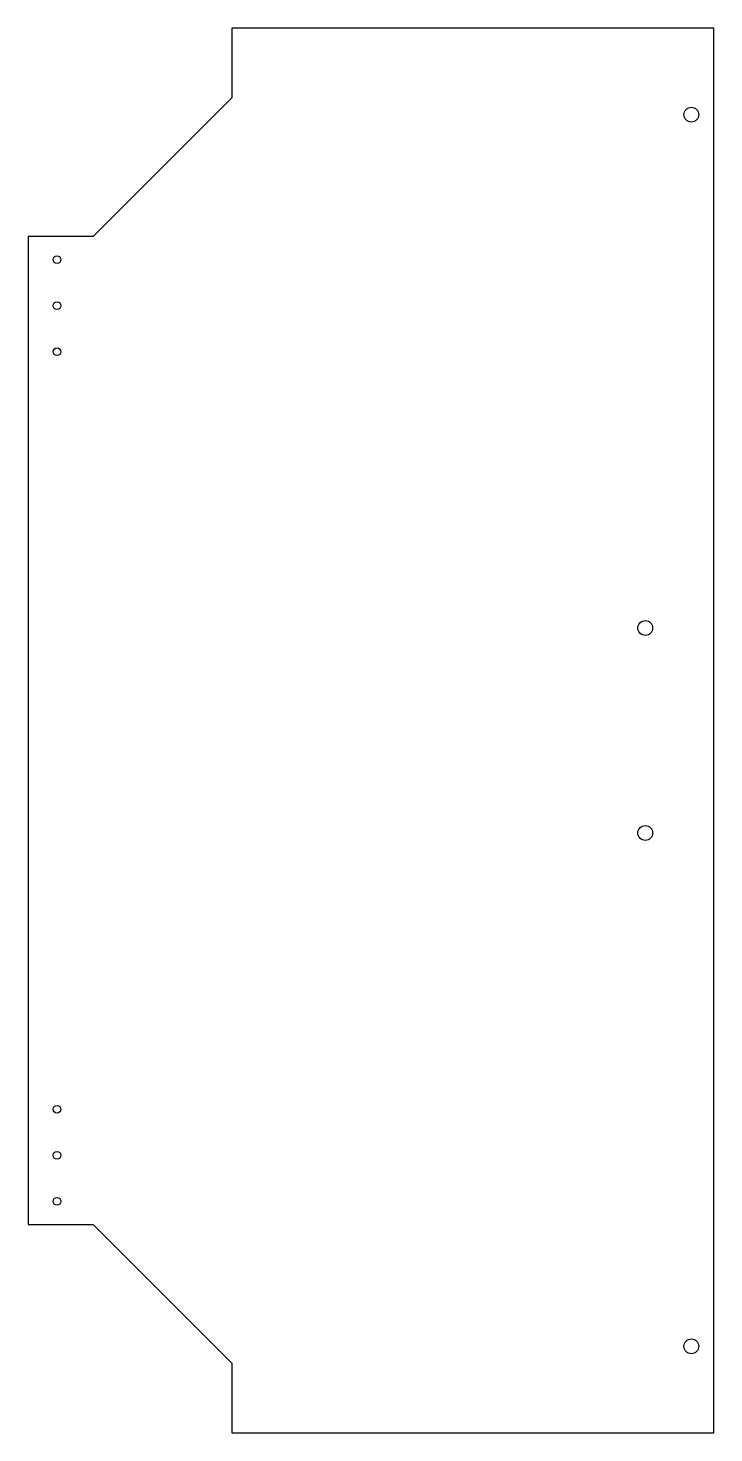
# Model space of a CAD drawing. Header units: millimetres. Extents: x -149 to 149, y -305 to 305.
import ezdxf

# ---------------------------------------------------------------- set-up
doc = ezdxf.new("R2010")
doc.units = ezdxf.units.MM
doc.layers.add('CUTOUTS', color=1, linetype='CONTINUOUS')
doc.layers.add('PERIMETER', color=5, linetype='CONTINUOUS')

msp = doc.modelspace()

# ---------------------------------------------------------------- linework, layer by layer
at = {"layer": 'CUTOUTS'}
for centre, radius in [((139.12, 267.5), 3.22), ((-136.38, 204.5), 1.68), ((-136.38, 184.5), 1.68), ((-136.38, 164.5), 1.68), ((119.12, 44.5), 3.22), ((119.12, -44.5), 3.22), ((-136.38, -164.5), 1.68), ((-136.38, -184.5), 1.68), ((-136.38, -204.5), 1.68), ((139.12, -267.5), 3.22)]:
    msp.add_circle(centre, radius, dxfattribs=at)
at = {"layer": 'PERIMETER'}
for p, q in [((148.95, 305.08), (-60.45, 305.08)), ((-60.45, 305.08), (-60.45, 274.83)), ((148.95, -305.08), (148.95, 305.08)), ((-60.45, 274.83), (-120.7, 214.57)), ((-120.7, 214.57), (-148.95, 214.57)), ((-148.95, 214.57), (-148.95, -214.58)), ((-148.95, -214.58), (-120.7, -214.58)), ((-120.7, -214.58), (-60.45, -274.83)), ((-60.45, -274.83), (-60.45, -305.08)), ((-60.45, -305.08), (148.95, -305.08))]:
    msp.add_line(p, q, dxfattribs=at)

doc.saveas('drawing.dxf')
